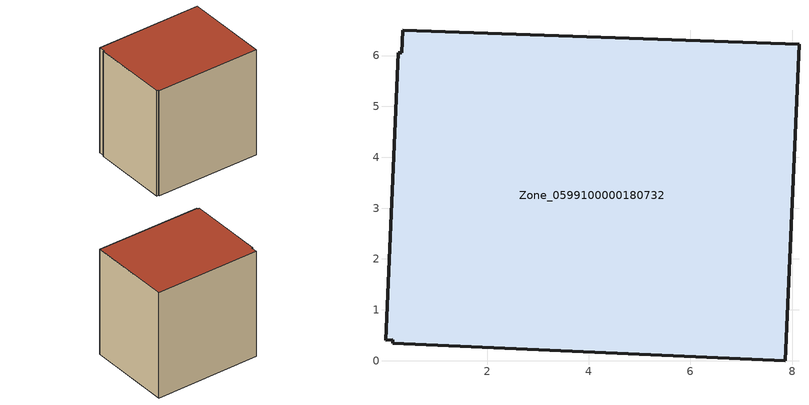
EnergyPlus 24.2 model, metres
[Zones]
Zone_0599100000180732
 floor ground (C_G): 0.26,6.06 0.33,6.05 0.34,6.5 8.13,6.22 7.86,0 0.14,0.34 0.15,0.41 0,0.4 z1.49
 wall outside (C_F): 8.13,6.22 0.34,6.5 0.33,6.05 0.26,6.06 0,0.4 0.15,0.41 0.14,0.34 7.86,0 8.13,6.22 z1.49:9.54
 roof outside (C_R): 0.33,6.05 0.26,6.06 0,0.4 0.15,0.41 0.14,0.34 7.86,0 8.13,6.22 0.34,6.5 z9.54
[BUILDING]
Pand.0599100000180732: North Axis=0; Terrain=City; Loads Convergence Tolerance Value=0.04; Temperature Convergence Tolerance Value=0.4; Solar Distribution=FullExterior; Maximum Number of Warmup Days=25; Minimum Number of Warmup Days=1
[Site:Location]
Rotterdam.The.Hague.AP_ZH_NLD Design_Conditions: Latitude=51.96; Longitude=4.45; Time Zone=1; Elevation=-4.5
[SITE:GROUNDTEMPERATURE:BUILDINGSURFACE]
18, 18, 18, 18, 18, 18, 18, 18, 18, 18, 18, 18
[MATERIAL] Thermal Absorptance=0.9; Solar Absorptance=0.7; Visible Absorptance=0.7
Name | Roughness | Thickness | Conductivity | Density | Specific Heat
G.TC.1946-1964 | MediumSmooth | 0.15 | 1 | 540 | 1210
F.TC.1946-1964 | Rough | 0.3 | 0.857143 | 1920 | 840
R.TC.1946-1964 | MediumRough | 0.2 | 0.235294 | 1500 | 1000
[CONSTRUCTION]
C_G: G.TC.1946-1964
C_F: F.TC.1946-1964
C_R: R.TC.1946-1964
[ZONE]
Zone_0599100000180732: Type=1; Multiplier=1; Ceiling Height=Autocalculate; Volume=Autocalculate; Floor Area=autocalculate; Part of Total Floor Area=Yes
[ZONEINFILTRATION:DESIGNFLOWRATE]
Infil_Zone_0599100000180732: Zone or ZoneList or Space or SpaceList=Zone_0599100000180732; Schedule=AlwaysOn; Design Flow Rate Calculation Method=Flow/Area; Flow Rate per Floor Area=0.003; Constant Term Coefficient=1; Temperature Term Coefficient=0; Velocity Term Coefficient=0; Velocity Squared Term Coefficient=0
[HVACTEMPLATE:ZONE:IDEALLOADSAIRSYSTEM]
Zone_0599100000180732: Maximum Heating Supply Air Temperature=50; Minimum Cooling Supply Air Temperature=13; Maximum Heating Supply Air Humidity Ratio=0.0156; Minimum Cooling Supply Air Humidity Ratio=0.0077; Heating Limit=NoLimit; Cooling Limit=NoLimit; Dehumidification Control Type=ConstantSensibleHeatRatio; Cooling Sensible Heat Ratio=0.7; Dehumidification Setpoint=60; Humidification Control Type=None; Humidification Setpoint=30; Outdoor Air Method=None; Outdoor Air Flow Rate per Person=0.00944; Outdoor Air Flow Rate per Zone Floor Area=0; Outdoor Air Flow Rate per Zone=0; Demand Controlled Ventilation Type=None; Outdoor Air Economizer Type=NoEconomizer; Heat Recovery Type=None; Sensible Heat Recovery Effectiveness=0.7; Latent Heat Recovery Effectiveness=0.65
[ZONECONTROL:THERMOSTAT]
ThermostatControl_Zone_0599100000180732: Zone or ZoneList=Zone_0599100000180732; Control Type Schedule=DualSetpointControlType; Control 1=Thermostat_Zone_0599100000180732; Temperature Difference Between Cutout And Setpoint=0
[THERMOSTATSETPOINT:DUALSETPOINT]
Thermostat_Zone_0599100000180732: Heating Setpoint Temperature Schedule=HeatingSetpoint_Zone_0599100000180732; Cooling Setpoint Temperature Schedule=CoolingSetpoint_Zone_0599100000180732
[SCHEDULE:COMPACT]
HeatingSetpoint_Zone_0599100000180732: Through: 12/31, For: AllDays, Until: 24:00, 21
CoolingSetpoint_Zone_0599100000180732: Through: 12/31, For: AllDays, Until: 24:00, 24
DualSetpointControlType: Through: 12/31, For: AllDays, Until: 24:00, 4
AlwaysOn: Through: 12/31, For: AllDays, Until: 24:00, 1
